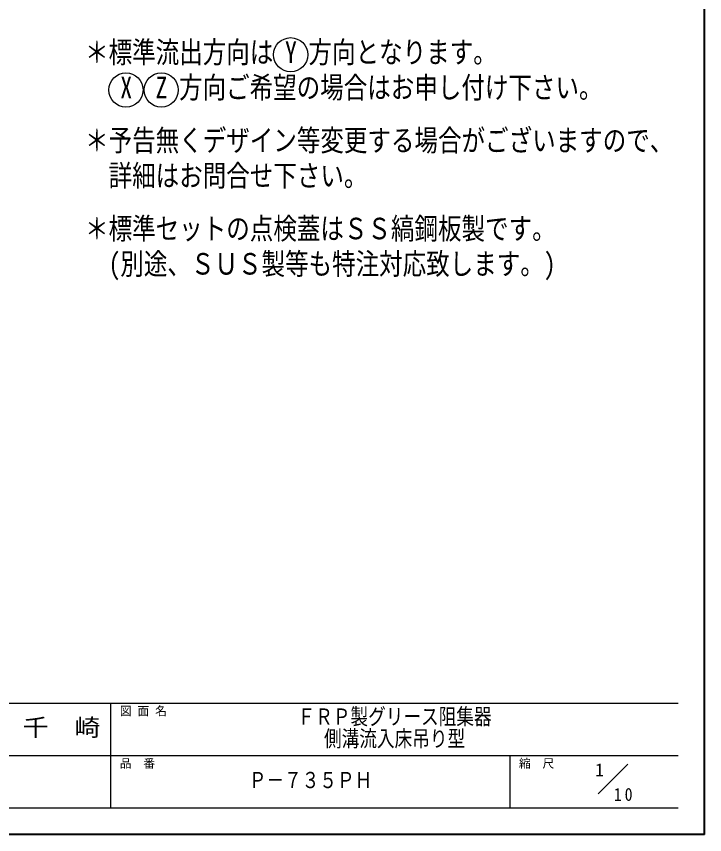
# Model space of a CAD drawing. Units: millimetres at full size, sheet at 1:10; details may follow other scales. Extents: x -2123 to 1927, y -1396 to 1414.
# Drawn here: x 757 to 1927, y -1396 to -4 of the extents above; entities that cross this region are included whole.
import ezdxf
from ezdxf.enums import TextEntityAlignment as Align

# ---------------------------------------------------------------- set-up
doc = ezdxf.new("R2010")
doc.units = ezdxf.units.MM
doc.header["$LTSCALE"] = 10
doc.layers.add('0-0_ﾚｲﾔ1', color=4, linetype='Continuous', lineweight=9)
doc.styles.add('ＭＳ ゴシック', font='')
doc.styles.get('ＭＳ ゴシック').set_extended_font_data('MS Gothic')

msp = doc.modelspace()

# ---------------------------------------------------------------- linework, layer by layer
at = {"layer": '0-0_ﾚｲﾔ1', "color": 1, "lineweight": 40}
for q in [(1926.99, 1414.13), (-2123.01, -1395.87)]:
    msp.add_line((1926.99, -1395.87), q, dxfattribs=at)
at = {"layer": '0-0_ﾚｲﾔ1', "color": 6, "lineweight": 25}
for p, q in [((-98.01, -1172.3), (1881.99, -1172.3)), ((917.7, -1350.87), (917.7, -1172.3)), ((1881.99, -1261.58), (649.84, -1261.58)), ((1596.27, -1350.87), (1596.27, -1261.58)), ((1881.99, -1350.87), (-98.01, -1350.87))]:
    msp.add_line(p, q, dxfattribs=at)
at = {"layer": '0-0_ﾚｲﾔ1', "color": 7, "lineweight": 18}
msp.add_line((1745.76, -1326.38), (1796.27, -1275.87), dxfattribs=at)
at = {"layer": '0-0_ﾚｲﾔ1', "color": 5, "lineweight": 25}
for centre in [(1223.15, -69.2), (943.15, -129.2), (1003.15, -129.2)]:
    msp.add_circle(centre, 29, dxfattribs=at)

# ---------------------------------------------------------------- texts
at = {"layer": '0-0_ﾚｲﾔ1', "color": 7, "style": 'ＭＳ ゴシック'}
for s, height, width, p in [('＊標準流出方向は Y 方向となります。', 36.66, 0.8, (873.65, -94.2)), (' X  Z 方向ご希望の場合はお申し付け下さい。', 36.66, 0.8, (913.65, -154.2)), ('＊予告無くデザイン等変更する場合がございますので、', 36.66, 0.8, (873.65, -244.2)), ('詳細はお問合せ下さい。', 36.66, 0.8, (913.65, -304.2)), ('＊標準セットの点検蓋はＳＳ縞鋼板製です。', 36.66, 0.8, (873.65, -394.2)), ('(別途、ＳＵＳ製等も特注対応致します。)', 36.66, 0.8, (913.65, -454.2)), ('ＦＲＰ製グリース阻集器', 27.49, 0.8, (1234.84, -1216.94)), ('千\u3000崎', 29.33, 1.1, (767.7, -1236.94)), ('側溝流入床吊り型', 27.49, 0.8, (1279.84, -1254.44)), ('Ｐ－７３５ＰＨ', 27.49, 0.8, (1151.99, -1324.98))]:
    msp.add_text(s, height=height, dxfattribs=dict(at, width=width)).set_placement(p, align=Align.BOTTOM_LEFT)
for s, height, p in [('図 面 名', 14.66, (932.7, -1197.3)), ('品\u3000番', 14.66, (932.7, -1286.58)), ('縮\u3000尺', 14.66, (1611.27, -1286.58)), ('1', 21.99, (1740.69, -1303.39))]:
    msp.add_text(s, height=height, dxfattribs=at).set_placement(p, align=Align.BOTTOM_LEFT)
at = {"layer": '0-0_ﾚｲﾔ1', "color": 7, "insert": (1772.66, -1338.77), "char_height": 21.99, "attachment_point": 7, "style": 'ＭＳ ゴシック'}
msp.add_mtext('\\T1.36;\\W0.9;10', dxfattribs=at)

doc.saveas('drawing.dxf')
